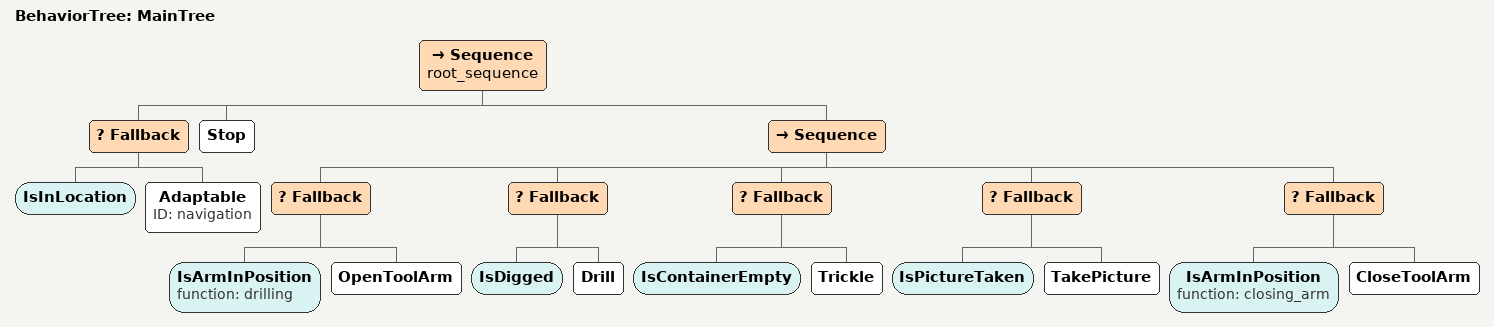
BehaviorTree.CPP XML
<root main_tree_to_execute="MainTree">
    <BehaviorTree ID="MainTree">
        <Sequence name="root_sequence">
            <Fallback>
                <IsInLocation/>
                <Adaptable ID="navigation"/>
            </Fallback>
            <Stop/>
            <Sequence>
                <Fallback>
                    <IsArmInPosition function="drilling"/>
                    <OpenToolArm/>
                </Fallback>
                <Fallback>
                    <IsDigged/>
                    <Drill/>
                </Fallback>
                <Fallback>
                    <IsContainerEmpty/>
                    <Trickle/>
                </Fallback>
                <Fallback>
                    <IsPictureTaken/>
                    <TakePicture/>
                </Fallback>
                <Fallback>
                    <IsArmInPosition function="closing_arm"/>
                    <CloseToolArm/>
                </Fallback>
            </Sequence>
        </Sequence>
    </BehaviorTree>
</root>
